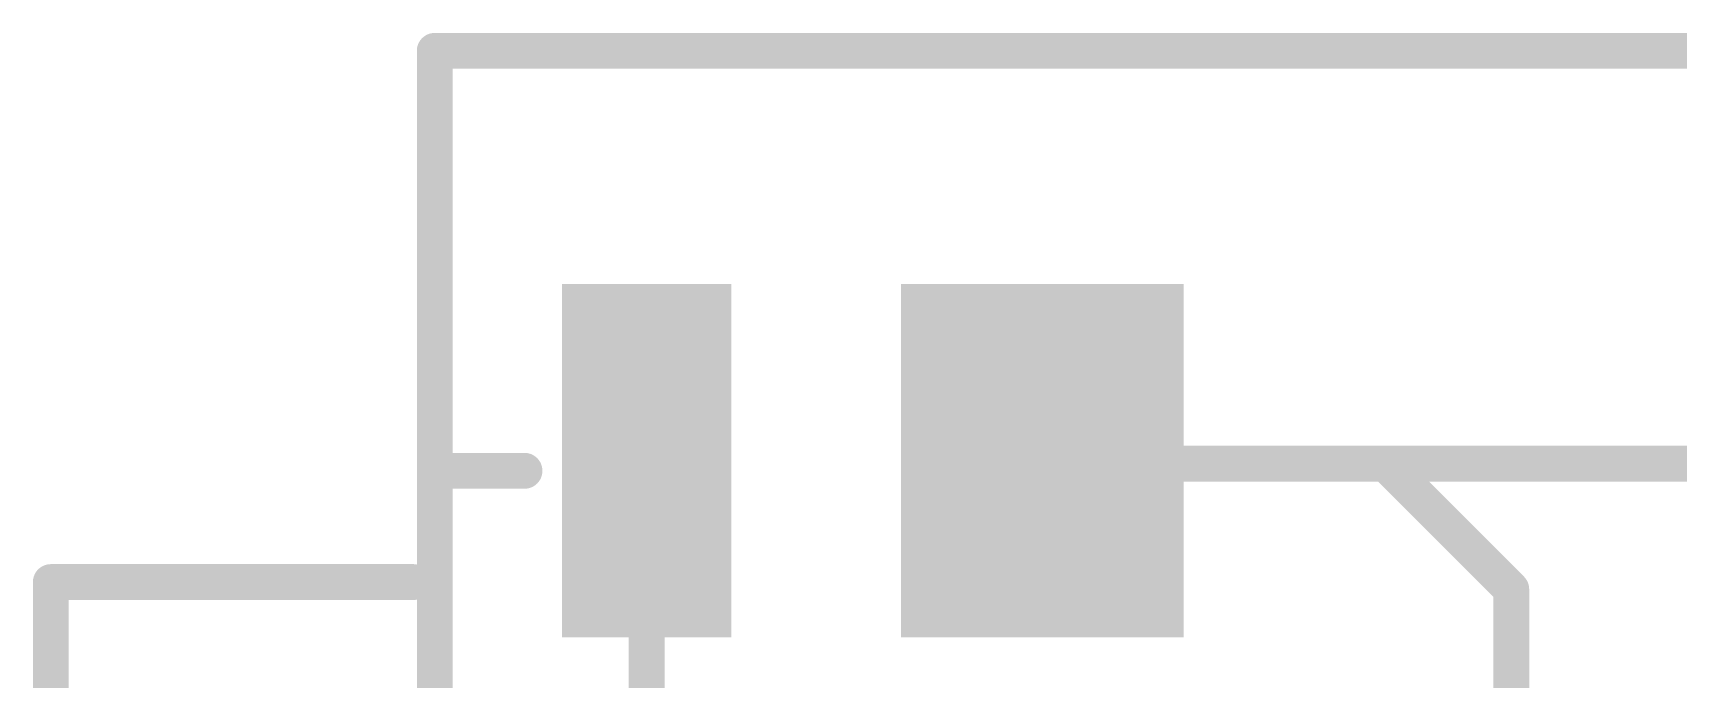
# Model space of a CAD drawing. Extents: x -3.8 to 20.4, y -21.6 to 37.
# Drawn here: x -2.84 to 8.8, y 32.38 to 36.96 of the extents above; entities that cross this region are included whole.
import ezdxf

# ---------------------------------------------------------------- set-up
doc = ezdxf.new("R2010")
doc.units = 0
for name, color, linetype in [('1', 12, 'CONTINUOUS'), ('16', 132, 'CONTINUOUS'), ('20', 53, 'CONTINUOUS'), ('21', 41, 'CONTINUOUS'), ('51', 53, 'CONTINUOUS')]:
    doc.layers.add(name, color=color, linetype=linetype)

# ---------------------------------------------------------------- blocks, each defined once
blk = doc.blocks.new('RECT')
blk.add_solid([(-0.5, -0.5), (0.5, -0.5), (-0.5, 0.5), (0.5, 0.5)])

msp = doc.modelspace()

# ---------------------------------------------------------------- linework, layer by layer
at = {"layer": '1'}
for points, const_width in [([(0, 0), (0, 36.83)], 0.2032), ([(0, 36.83), (20.32, 36.83)], 0.2032), ([(1.5, 31.98), (1.5, 33.93)], 0.254), ([(4.321, 33.909), (4.3, 33.93)], 0.254), ([(6.731, 33.909), (4.321, 33.909)], 0.254), ([(7.62, 33.02), (6.731, 33.909)], 0.254), ([(7.62, 25.273), (7.62, 33.02)], 0.254)]:
    msp.add_lwpolyline(points, dxfattribs=dict(at, const_width=const_width))
for points, const_width in [([(0.0508, 36.83, 1), (-0.0508, 36.83)], 0.1016), ([(0, 36.8808, 1), (0, 36.7792)], 0.1016), ([(1.5635, 33.93, 1), (1.4365, 33.93)], 0.127), ([(4.3449, 33.9749, 1), (4.2551, 33.8851)], 0.127), ([(4.321, 33.9725, 1), (4.321, 33.8455)], 0.127), ([(4.2761, 33.8641, 1), (4.3659, 33.9539)], 0.127), ([(6.7759, 33.9539, 1), (6.6861, 33.8641)], 0.127), ([(6.731, 33.8455, 1), (6.731, 33.9725)], 0.127), ([(7.6835, 33.02, 1), (7.5565, 33.02)], 0.127), ([(7.5751, 32.9751, 1), (7.6649, 33.0649)], 0.127)]:
    msp.add_lwpolyline(points, format="xyb", dxfattribs=dict(at, const_width=const_width))
at = {"layer": '16', "const_width": 0.2032}
for points in [[(0, 0), (0, 36.83)], [(0, 36.83), (20.32, 36.83)]]:
    msp.add_lwpolyline(points, dxfattribs=at)
at = {"layer": '16', "const_width": 0.1016}
for points in [[(0.0508, 36.83, 1), (-0.0508, 36.83)], [(0, 36.8808, 1), (0, 36.7792)]]:
    msp.add_lwpolyline(points, format="xyb", dxfattribs=at)
at = {"layer": '20', "const_width": 0.254}
for points in [[(20.32, 36.83), (0, 36.83)], [(0, 36.83), (0, 0)]]:
    msp.add_lwpolyline(points, dxfattribs=at)
at = {"layer": '20', "const_width": 0.127}
for points in [[(0, 36.8935, 1), (0, 36.7665)], [(0.0635, 36.83, 1), (-0.0635, 36.83)]]:
    msp.add_lwpolyline(points, format="xyb", dxfattribs=at)
at = {"layer": '21', "const_width": 0.254}
msp.add_lwpolyline([(14.478, 33.909), (5.6896, 33.909)], dxfattribs=at)
at = {"layer": '21', "const_width": 0.127}
msp.add_lwpolyline([(5.6896, 33.9725, 1), (5.6896, 33.8455)], format="xyb", dxfattribs=at)
at = {"layer": '51', "const_width": 0.254}
for points in [[(0.635, 33.8582), (0, 33.8582)], [(0, 33.8582), (0, 28.2448)], [(-0.1524, 33.0708), (-2.7178, 33.0708)], [(-2.7178, 33.0708), (-2.7178, 28.2448)]]:
    msp.add_lwpolyline(points, dxfattribs=at)
at = {"layer": '51', "const_width": 0.127}
for points in [[(0, 33.9217, 1), (0, 33.7947)], [(0.0635, 33.8582, 1), (-0.0635, 33.8582)], [(0.635, 33.7947, 1), (0.635, 33.9217)], [(-2.7178, 33.1343, 1), (-2.7178, 33.0073)], [(-2.6543, 33.0708, 1), (-2.7813, 33.0708)], [(-0.1524, 33.0073, 1), (-0.1524, 33.1343)]]:
    msp.add_lwpolyline(points, format="xyb", dxfattribs=at)

# ---------------------------------------------------------------- block references
at = {"layer": '1', "xscale": 1.2, "yscale": 2.5, "rotation": 180}
msp.add_blockref('RECT', (1.5, 33.93), dxfattribs=at)
at = {"layer": '1', "xscale": 2, "yscale": 2.5}
msp.add_blockref('RECT', (4.3, 33.93), dxfattribs=at)

doc.saveas('drawing.dxf')
